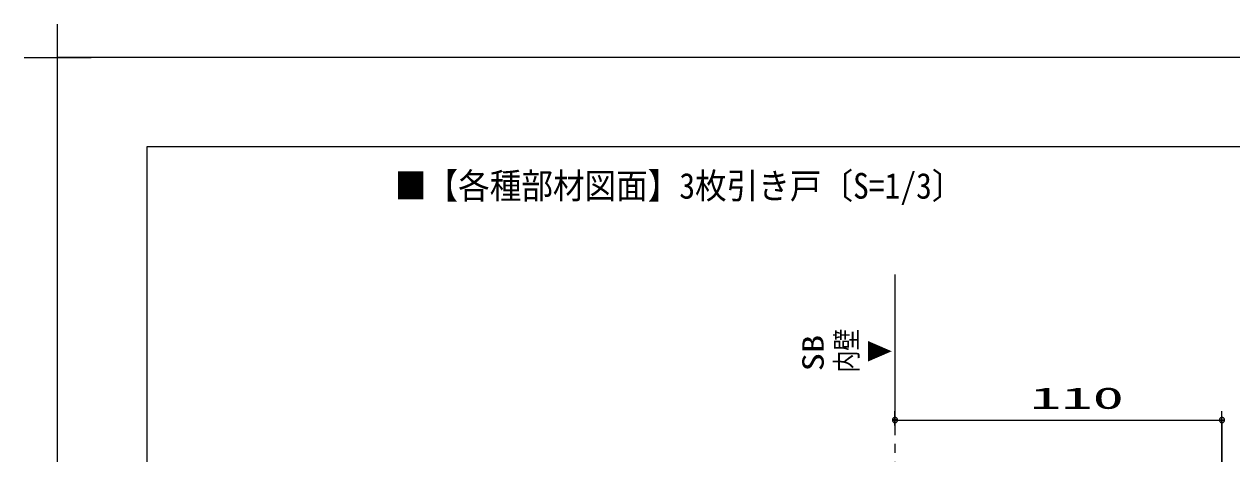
# Model space of a CAD drawing. Units: millimetres on the paper, with parts at other scales. Extents: x -305 to 305, y -152 to 152.
# Drawn here: x -304.8 to -169.3, y 104 to 152.3 of the extents above; entities that cross this region are included whole.
import ezdxf
from ezdxf.enums import TextEntityAlignment as Align

# ---------------------------------------------------------------- set-up
doc = ezdxf.new("R2010")
doc.units = ezdxf.units.MM
doc.linetypes.add('LONG_CHAIN', pattern=[21, 18, -1, 1, -1])
doc.layers.add('0-0_PV', color=7, linetype='Continuous')
for name, color, linetype, lineweight in [('0-1_TV', 7, 'Continuous', 9), ('0-2_0', 7, 'Continuous', 9), ('0-3_DEFPOINTS', 7, 'Continuous', 9), ('0-6_1図面枠', 7, 'Continuous', 9), ('0-7_図面枠', 3, 'Continuous', 9)]:
    doc.layers.add(name, color=color, linetype=linetype, lineweight=lineweight)
doc.styles.add('ＭＳ ゴシック', font='')
doc.styles.get('ＭＳ ゴシック').set_extended_font_data('MS Gothic')

# ---------------------------------------------------------------- blocks, each defined once
blk = doc.blocks.new('_DOTSMALL')
at = {"layer": '0-2_0'}
for p, q in [((0.0746, 0.1), (-0.0746, 0.1)), ((0.1223, -0.0248), (-0.1223, -0.0248))]:
    blk.add_line(p, q, dxfattribs=at)
for points in [[(0.125, 0), (0.124, 0.0157), (0.1211, 0.0311), (0.1162, 0.046), (0.1095, 0.0602), (0.1011, 0.0735), (0.0911, 0.0856), (0.0797, 0.0963), (0.067, 0.1055), (0.0532, 0.1131), (0.0386, 0.1189), (0.0234, 0.1228), (0.0078, 0.1248), (-0.0078, 0.1248), (-0.0234, 0.1228), (-0.0386, 0.1189), (-0.0532, 0.1131), (-0.067, 0.1055), (-0.0797, 0.0963), (-0.0911, 0.0856), (-0.1011, 0.0735), (-0.1095, 0.0602), (-0.1162, 0.046), (-0.1211, 0.0311), (-0.124, 0.0157), (-0.125, 0), (0, 0)], [(-0.125, 0), (-0.124, -0.0157), (-0.1211, -0.0311), (-0.1162, -0.046), (-0.1095, -0.0602), (-0.1011, -0.0735), (-0.0911, -0.0856), (-0.0797, -0.0963), (-0.067, -0.1055), (-0.0532, -0.1131), (-0.0386, -0.1189), (-0.0234, -0.1228), (-0.0078, -0.1248), (0.0078, -0.1248), (0.0234, -0.1228), (0.0386, -0.1189), (0.0532, -0.1131), (0.067, -0.1055), (0.0797, -0.0963), (0.0911, -0.0856), (0.1011, -0.0735), (0.1095, -0.0602), (0.1162, -0.046), (0.1211, -0.0311), (0.124, -0.0157), (0.125, 0), (0, 0)]]:
    blk.add_lwpolyline(points, close=True, dxfattribs=at)
blk = doc.blocks.new('グループ-6')
at = {"layer": '0-6_1図面枠'}
for p, q in [((-4200, 2895), (-4200, 3045)), ((-4275, 2970), (-4125, 2970))]:
    blk.add_line(p, q, dxfattribs=at)

msp = doc.modelspace()

# ---------------------------------------------------------------- linework, layer by layer
at = {"layer": '0-1_TV', "linetype": 'LONG_CHAIN'}
msp.add_line((-207.118, 124.152), (-207.118, -107.928), dxfattribs=at)
at = {"layer": '0-1_TV'}
for p, q in [((-207.118, 107.211), (-207.118, 108.83)), ((-170.452, 82.324), (-170.452, 108.83)), ((-207.118, 107.83), (-170.452, 107.83)), ((-170.452, 107.83), (-170.452, 98.084))]:
    msp.add_line(p, q, dxfattribs=at)
at = {"layer": '0-3_DEFPOINTS'}
for p in [(118.983, 148.502), (-301.017, -148.498)]:
    msp.add_line(p, (-301.017, 148.502), dxfattribs=at)
at = {"layer": '0-7_図面枠'}
msp.add_lwpolyline([(-291.017, -138.498), (108.983, -138.498), (108.983, 138.502), (-291.017, 138.502)], close=True, dxfattribs=at)

# ---------------------------------------------------------------- block references
at = {"layer": '0-1_TV', "xscale": 2.32, "yscale": 2.32, "rotation": 180}
msp.add_blockref('_DOTSMALL', (-207.118, 107.83), dxfattribs=at)
at = {"layer": '0-1_TV', "xscale": 2.32, "yscale": 2.32}
msp.add_blockref('_DOTSMALL', (-170.452, 107.83), dxfattribs=at)
at = {"layer": '0-6_1図面枠', "xscale": 0.05, "yscale": 0.05}
msp.add_blockref('グループ-6', (-91.017, 0.002), dxfattribs=at)

# ---------------------------------------------------------------- texts
at = {"layer": '0-0_PV', "style": 'ＭＳ ゴシック', "width": 0.9}
msp.add_text('■【各種部材図面】3枚引き戸〔S=1/3〕', height=2.886, dxfattribs=at).set_placement((-263.185, 131.803), align=Align.BOTTOM_LEFT)
at = {"layer": '0-1_TV', "style": 'ＭＳ ゴシック'}
for s, width, p in [('内壁', 0.75, (-210.61, 113.161)), ('SB', 1.25, (-214.385, 113.3)), ('▼', 0.75, (-206.975, 114.319))]:
    msp.add_text(s, height=2.405, rotation=90, dxfattribs=dict(at, width=width)).set_placement(p, align=Align.BOTTOM_LEFT)
at = {"layer": '0-1_TV', "style": 'ＭＳ ゴシック', "width": 2.15}
msp.add_text('110', height=2.405, dxfattribs=at).set_placement((-191.993, 108.367), align=Align.BOTTOM_LEFT)

doc.saveas('drawing.dxf')
